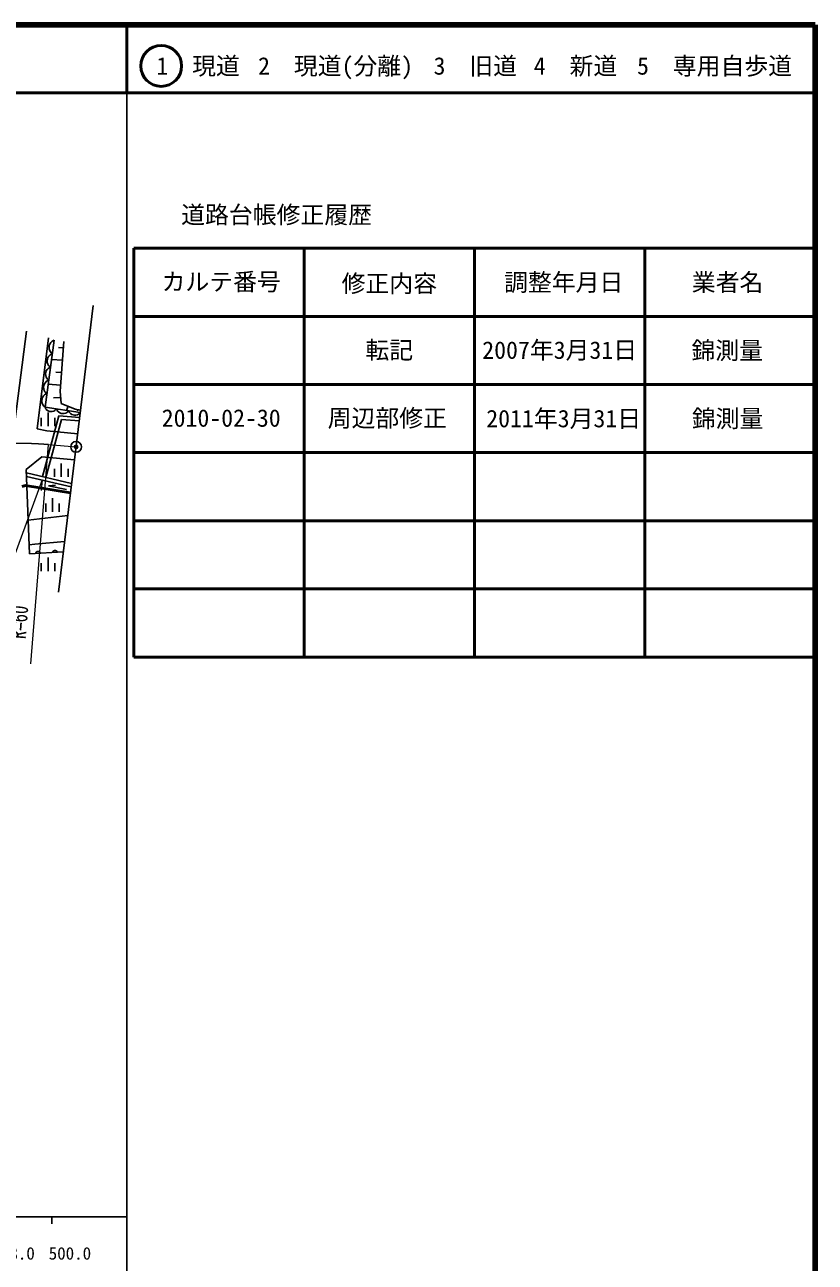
# Model space of a CAD drawing. Units: millimetres, scale not verified. Extents: x 40000 to 680000, y 20000 to 380000.
# Drawn here: x 564016 to 680000, y 198357 to 380000 of the extents above; entities that cross this region are included whole.
import ezdxf
from ezdxf.enums import TextEntityAlignment as Align

# ---------------------------------------------------------------- set-up
doc = ezdxf.new("R2010")
doc.units = ezdxf.units.MM
doc.header["$LTSCALE"] = 1000
doc.header["$PDMODE"] = 32
doc.header["$PDSIZE"] = 500
doc.linetypes.add('CHAIN', pattern=[18.5, 12, -1.5, 3.5, -1.5])
for name, color, linetype, lineweight in [('M-BGD', 7, 'Continuous', 25), ('M-BMK', 2, 'CHAIN', 13), ('M-BMK-HTXT', 7, 'Continuous', 13), ('M-BMK-SRVR', 3, 'Continuous', 25), ('M-STR-HTXT', 7, 'Continuous', 13), ('M-TTL', 2, 'Continuous', 140), ('M-TTL-BAND', 7, 'Continuous', 25), ('M-TTL-FRAM', 2, 'Continuous', 50), ('M-TTL-LINE', 7, 'Continuous', 50)]:
    doc.layers.add(name, color=color, linetype=linetype, lineweight=lineweight)
doc.layers.add('M-OTRS', color=6, linetype='Continuous')
doc.layers.add('M-TTL-TXT', color=7, linetype='Continuous')
doc.styles.add('ＭＳ ゴシック', font='')
doc.styles.get('ＭＳ ゴシック').set_extended_font_data('MS Gothic')

msp = doc.modelspace()

# ---------------------------------------------------------------- linework, layer by layer
at = {"layer": 'M-BGD'}
for p, q in [((574071, 338796), (568954, 296699)), ((562407, 320593), (564259, 335022)), ((567496, 334033), (565858, 320711)), ((568326, 333687), (566989, 323874)), ((567613, 332896), (567580, 332658)), ((567580, 332658), (567588, 332415)), ((567588, 332415), (567674, 332160)), ((567685, 333128), (567613, 332896)), ((567836, 333350), (567685, 333128)), ((567977, 333492), (567836, 333350)), ((568112, 333595), (567977, 333492)), ((568326, 333687), (568112, 333595)), ((569698, 332590), (568945, 332648)), ((569209, 326199), (569768, 333503)), ((567343, 330914), (567310, 330676)), ((567310, 330676), (567318, 330432)), ((567415, 331146), (567343, 330914)), ((567566, 331368), (567415, 331146)), ((567707, 331510), (567566, 331368)), ((567674, 332160), (567771, 331986)), ((567842, 331613), (567707, 331510)), ((567771, 331986), (567874, 331851)), ((568056, 331705), (567842, 331613)), ((567874, 331851), (568056, 331705)), ((569559, 330764), (567945, 330888)), ((567108, 328971), (567078, 328745)), ((567177, 329192), (567108, 328971)), ((567321, 329402), (567177, 329192)), ((567318, 330432), (567404, 330178)), ((567454, 329538), (567321, 329402)), ((567404, 330178), (567501, 330004)), ((567582, 329635), (567454, 329538)), ((567501, 330004), (567604, 329869)), ((567786, 329723), (567582, 329635)), ((567604, 329869), (567786, 329723)), ((569419, 328938), (568558, 329004)), ((566816, 327049), (566784, 326811)), ((566888, 327281), (566816, 327049)), ((567040, 327503), (566888, 327281)), ((567180, 327645), (567040, 327503)), ((567078, 328745), (567084, 328514)), ((567084, 328514), (567167, 328273)), ((567167, 328273), (567259, 328107)), ((567315, 327748), (567180, 327645)), ((567259, 328107), (567357, 327978)), ((567530, 327840), (567315, 327748)), ((567357, 327978), (567530, 327840)), ((569279, 327112), (567450, 327252)), ((566618, 325299), (566546, 325067)), ((566770, 325521), (566618, 325299)), ((566910, 325663), (566770, 325521)), ((566784, 326811), (566791, 326568)), ((566791, 326568), (566878, 326313)), ((566878, 326313), (566975, 326139)), ((567045, 325766), (566910, 325663)), ((566975, 326139), (567078, 326004)), ((567260, 325858), (567045, 325766)), ((567078, 326004), (567260, 325858)), ((569273, 325297), (568218, 325222)), ((569209, 326199), (569338, 324396)), ((566546, 325067), (566514, 324829)), ((566514, 324829), (566521, 324585)), ((566521, 324585), (566608, 324331)), ((566608, 324331), (566705, 324157)), ((566705, 324157), (566808, 324022)), ((566808, 324022), (566990, 323876)), ((566989, 323874), (572160, 323074)), ((566989, 323874), (567064, 323690)), ((567064, 323690), (567149, 323574)), ((567149, 323574), (567268, 323452)), ((567268, 323452), (567454, 323320)), ((568276, 323296), (568426, 323376)), ((568426, 323376), (568543, 323461)), ((568543, 323461), (568670, 323614)), ((568670, 323614), (568749, 323419)), ((568749, 323419), (568839, 323296)), ((569338, 324396), (571409, 323599)), ((570373, 323997), (570138, 323386)), ((570314, 323177), (570449, 323338)), ((570449, 323338), (570524, 323155)), ((571409, 323599), (572202, 323425)), ((571806, 323512), (571765, 323327)), ((566438, 322288), (566438, 321088)), ((569030, 322597), (566597, 313673)), ((569404, 322067), (567085, 313560)), ((567438, 323088), (567438, 321088)), ((567454, 323320), (567651, 323255)), ((567651, 323255), (567852, 323224)), ((567852, 323224), (568059, 323226)), ((568059, 323226), (568276, 323296)), ((568438, 322288), (568438, 321088)), ((568839, 323296), (568965, 323167)), ((568965, 323167), (569162, 323027)), ((572074, 322365), (569030, 322597)), ((569162, 323027), (569370, 322959)), ((569370, 322959), (569583, 322926)), ((569404, 322067), (572013, 321868)), ((569583, 322926), (569802, 322928)), ((569802, 322928), (570032, 323002)), ((570032, 323002), (570191, 323087)), ((570191, 323087), (570314, 323177)), ((570524, 323155), (570609, 323038)), ((570609, 323038), (570728, 322917)), ((570728, 322917), (570914, 322785)), ((570914, 322785), (571110, 322720)), ((571110, 322720), (571312, 322689)), ((571312, 322689), (571519, 322691)), ((571519, 322691), (571736, 322761)), ((571736, 322761), (571886, 322841)), ((571886, 322841), (572002, 322926)), ((572002, 322926), (572129, 323078)), ((565858, 320711), (567255, 320404)), ((567255, 320404), (571779, 319945)), ((564235, 314714), (566510, 316555)), ((571318, 316150), (566510, 316555)), ((564721, 302339), (564235, 314714)), ((568381, 314820), (568380, 313620)), ((569381, 315621), (569381, 313620)), ((570381, 314820), (570381, 313620)), ((563590, 312319), (564102, 312481)), ((570741, 311400), (564102, 312481)), ((570895, 312669), (564254, 314221)), ((570835, 312169), (564274, 313703)), ((563637, 312124), (564117, 312276)), ((570717, 311201), (564117, 312276)), ((567488, 312333), (568524, 312407)), ((570143, 311789), (567488, 312333)), ((567088, 309719), (567088, 308519)), ((568088, 310519), (568088, 308519)), ((569088, 309719), (569088, 308519)), ((570326, 307986), (564526, 307287)), ((564669, 303648), (565473, 303757)), ((565473, 303757), (569860, 304148)), ((564721, 302339), (569673, 302612)), ((565633, 302473), (565609, 302388)), ((565671, 302545), (565633, 302473)), ((565737, 302619), (565671, 302545)), ((565804, 302665), (565737, 302619)), ((565887, 302697), (565804, 302665)), ((565998, 302704), (565887, 302697)), ((566084, 302680), (565998, 302704)), ((566156, 302642), (566084, 302680)), ((566230, 302576), (566156, 302642)), ((566276, 302508), (566230, 302576)), ((566308, 302426), (566276, 302508)), ((567436, 301792), (567436, 299792)), ((568109, 302610), (568085, 302524)), ((568147, 302682), (568109, 302610)), ((568213, 302756), (568147, 302682)), ((568280, 302801), (568213, 302756)), ((568363, 302834), (568280, 302801)), ((568475, 302840), (568363, 302834)), ((568560, 302817), (568475, 302840)), ((568632, 302779), (568560, 302817)), ((568706, 302713), (568632, 302779)), ((568752, 302645), (568706, 302713)), ((568784, 302563), (568752, 302645)), ((566435, 300992), (566435, 299792)), ((568436, 300992), (568436, 299792))]:
    msp.add_line(p, q, dxfattribs=at)
at = {"layer": 'M-BMK'}
msp.add_line((567487, 318365), (571548, 318039), dxfattribs=at)
msp.add_arc((562686, 258547), 60010, 85.41174, 110.14907, dxfattribs=at)
at = {"layer": 'M-BMK-HTXT'}
msp.add_line((564904, 286179), (567487, 318365), dxfattribs=at)
at = {"layer": 'M-BMK-SRVR'}
msp.add_circle((571548, 318039), 792, dxfattribs=at)
at = {"layer": 'M-OTRS'}
msp.add_point((571548, 318039), dxfattribs=at)
at = {"layer": 'M-STR-HTXT'}
for q in [(554007, 279304), (566438, 311626)]:
    msp.add_line((566566, 313179), q, dxfattribs=at)
at = {"layer": 'M-TTL'}
for p, q in [((680000, 380000), (40000, 380000)), ((680000, 20000), (680000, 380000))]:
    msp.add_line(p, q, dxfattribs=at)
at = {"layer": 'M-TTL-BAND'}
for p, q in [((579000, 20000), (579000, 370000)), ((40000, 205000), (579000, 205000)), ((568000, 205000), (568000, 204000))]:
    msp.add_line(p, q, dxfattribs=at)
at = {"layer": 'M-TTL-FRAM'}
for p, q in [((580000, 347197), (580000, 287197)), ((580000, 347197), (680000, 347197)), ((580000, 287197), (680000, 287197))]:
    msp.add_line(p, q, dxfattribs=at)
at = {"layer": 'M-TTL-LINE'}
for p, q in [((579000, 380000), (579000, 370000)), ((40000, 370000), (680000, 370000)), ((605000, 347197), (605000, 287197)), ((630000, 347197), (630000, 287197)), ((655000, 347197), (655000, 287197)), ((580000, 337197), (680000, 337197)), ((580000, 327197), (680000, 327197)), ((580000, 317197), (680000, 317197)), ((580000, 307197), (680000, 307197)), ((580000, 297197), (680000, 297197))]:
    msp.add_line(p, q, dxfattribs=at)
msp.add_circle((584031, 373958), 3000, dxfattribs=at)

# ---------------------------------------------------------------- texts
at = {"layer": 'M-BMK-HTXT', "style": 'ＭＳ ゴシック', "width": 0.7}
msp.add_text('R=60', height=2566, rotation=85.293, dxfattribs=at).set_placement((564915, 289713), align=Align.BOTTOM_LEFT)
at = {"layer": 'M-TTL-BAND', "style": 'ＭＳ ゴシック'}
for s, p in [('498.0', (562378, 198195)), ('500.0', (570643, 198195))]:
    msp.add_text(s, height=1833, dxfattribs=at).set_placement(p, align=Align.BOTTOM_CENTER)
at = {"layer": 'M-TTL-TXT', "style": 'ＭＳ ゴシック'}
for s, p in [('1\u3000現道', (589448, 373958)), ('2\u3000現道(分離)', (609619, 373958)), ('3\u3000旧道', (630121, 373958)), ('4\u3000新道', (644824, 373958)), ('5\u3000専用自歩道', (665228, 373958)), ('道路台帳修正履歴', (600968, 352113)), ('カルテ番号', (592839, 342277)), ('修正内容', (617509, 342023)), ('調整年月日', (643089, 342197)), ('業者名', (667134, 342197)), ('転記', (617500, 332245)), ('2007年3月31日', (642500, 332245)), ('錦測量', (667077, 332189)), ('2010-02-30', (592839, 322277)), ('周辺部修正', (617210, 322263)), ('2011年3月31日', (643089, 322197)), ('錦測量', (667134, 322197))]:
    msp.add_text(s, height=2566, dxfattribs=at).set_placement(p, align=Align.MIDDLE_CENTER)

doc.saveas('drawing.dxf')
